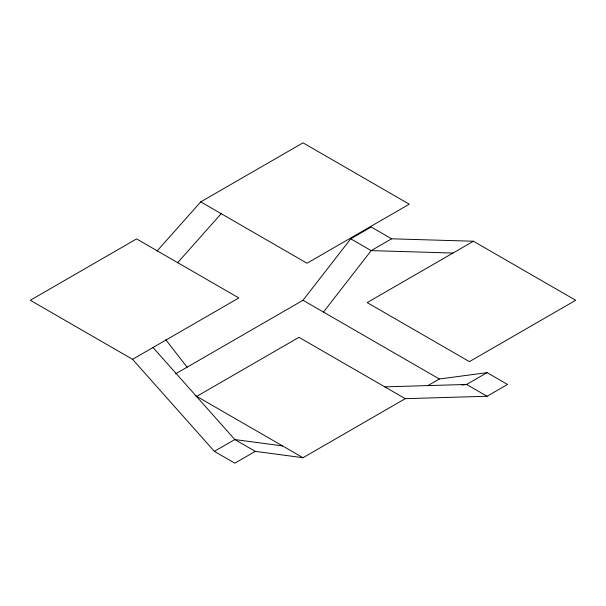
<?xml version="1.0" encoding="UTF-8"?>
<svg xmlns="http://www.w3.org/2000/svg" width="606" height="606" viewBox="0 0 606 606"><rect width="100%" height="100%" fill="white"/><g stroke="black" fill="none" stroke-linecap="round" stroke-linejoin="round"><path stroke-width="0.91" d="M175.649 373.804L303 300.273L350.722 238.809L371.175 227.008L391.627 238.809L473.437 241.233L575.7 300.273L469.423 361.63L367.16 302.591L473.437 241.233M323.452 312.082L371.175 250.619L391.627 238.809M157.022 251.058L200.737 201.874L303 142.834L409.277 204.192L307.015 263.231L200.737 201.874M177.475 262.868L221.19 213.683M132.562 359.313L238.84 297.955L136.577 238.915L30.3 300.273L132.562 359.313L214.372 451.356L234.825 463.166L255.277 451.356L303 457.719L405.838 398.347M196.723 396.362L298.985 337.322L405.262 398.672L487.072 396.256L507.525 384.446L487.072 372.637L439.35 379L427.897 385.613M214.372 451.356L234.825 439.555L282.547 445.91M487.072 372.637L466.62 384.446L461.939 385.068M384.81 386.87L466.62 384.446L487.072 396.256M452.985 253.043L371.175 250.619L350.722 238.809M303 300.273L439.35 379M195.215 395.491L303 457.719M255.277 451.356L234.825 439.555L153.015 347.511M165.832 339.792L187.102 367.191"/></g></svg>
